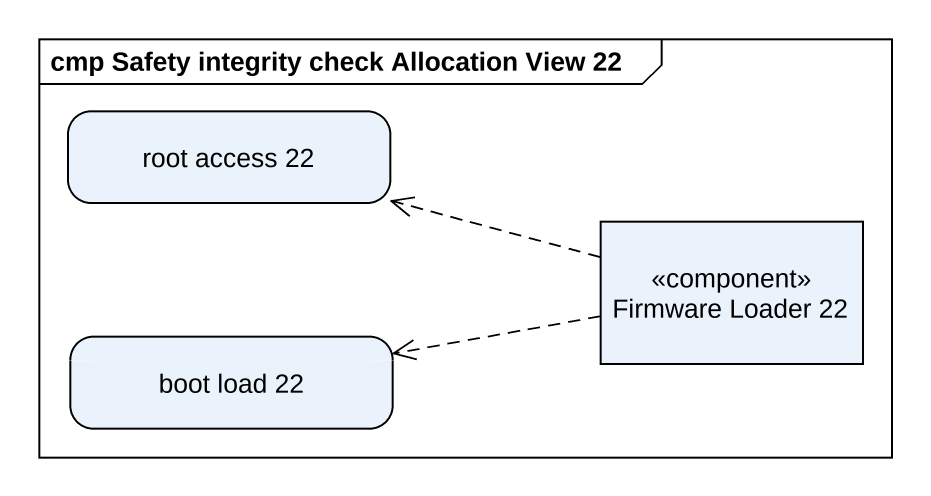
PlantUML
@startuml
mainframe cmp Safety integrity check Allocation View 22
hide empty description
state "root access 22" as root_access_22
state "Firmware Loader 22" as Firmware_Loader_22 <<component>>
state "boot load 22" as boot_load_22
Firmware_Loader_22 -left[dashed]-> root_access_22
Firmware_Loader_22 -left[dashed]-> boot_load_22
@enduml
